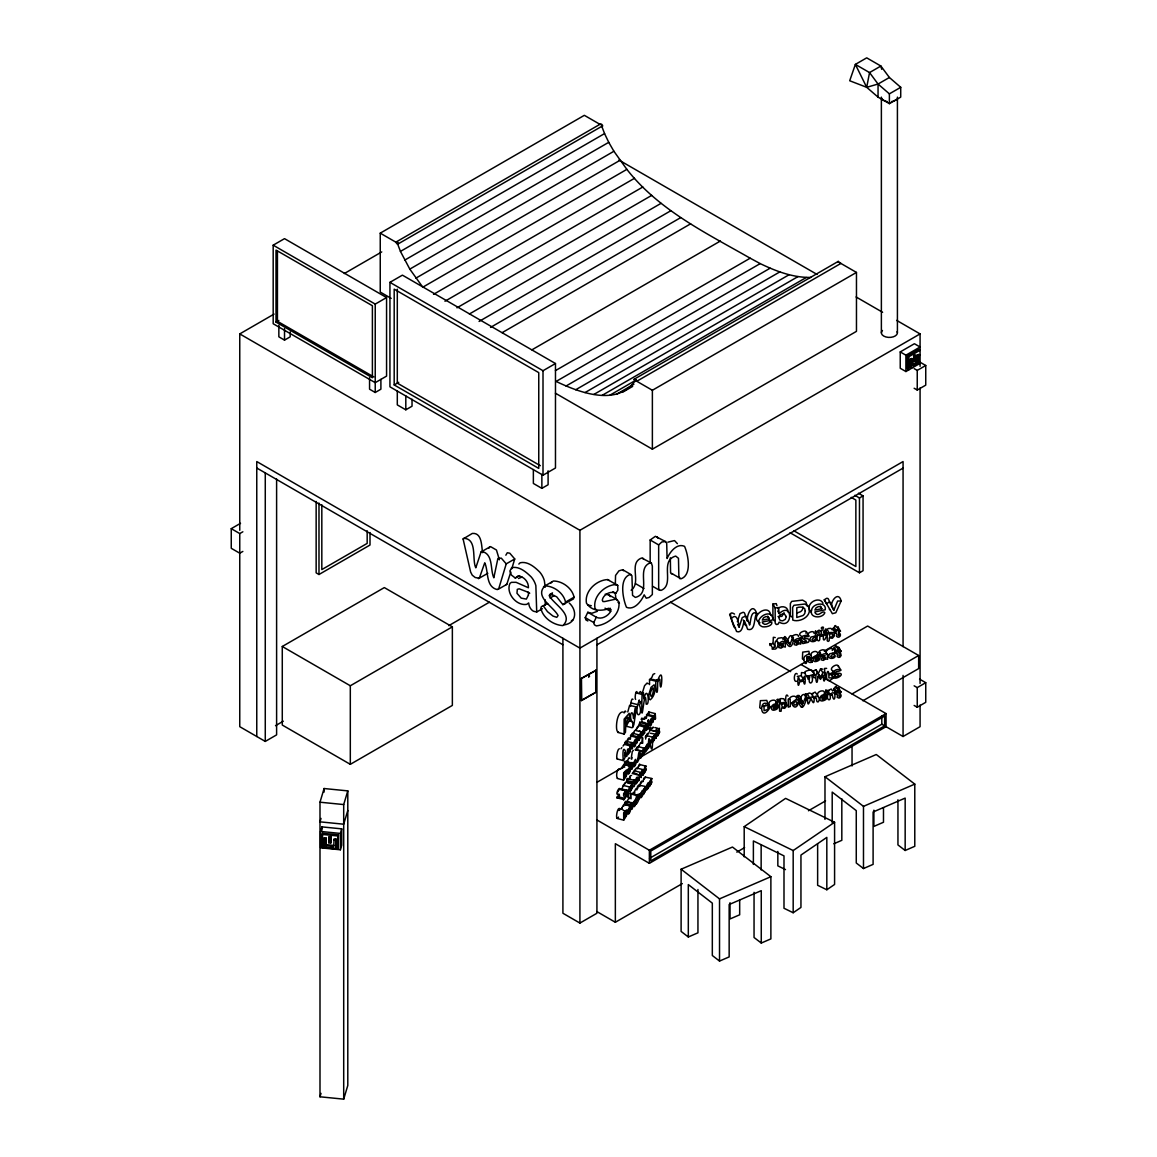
<?xml version="1.0" encoding="UTF-8"?>
<svg xmlns="http://www.w3.org/2000/svg" width="1157" height="1157" viewBox="0 0 1157 1157"><rect width="100%" height="100%" fill="white"/><g stroke="black" fill="none" stroke-linecap="round" stroke-linejoin="round"><path stroke-width="1.5" d="M646.416 736.619L647.139 733.9L648.831 732.829M639.734 786.558C639.459 785.126 641.195 779.109 642.67 781.742M620.991 748.724L621.83 747.624M623.016 746.077L623.854 744.978M641.368 722.17L642.222 721.057M649.41 731.701L650.162 730.081L656.612 731.73L655.961 738.238L656.612 731.73M624.751 744.385L625.59 741.218M624.693 767.178C623.681 767.134 624.823 758.804 625.532 762.044L626.299 761.19L626.356 761.942M626.458 782.146L627.137 778.386L628.425 779.268M624.202 764.415L630.84 766.469L631.881 762.434L631.982 763.707L628.757 762.882M631.144 806.125L631.881 802.452L631.982 803.71L632.836 803.189L631.968 805.055C633.457 807.427 631.418 812.764 631.144 806.125L624.202 804.419L625.532 801.309M639.214 725.555L639.835 721.881L640.052 723.139C641.195 720.811 649.872 723.255 646.488 726.133C648.065 728.635 645.765 733.827 645.519 727.391C644.565 727.608 646.517 721.288 646.503 724.788L647.356 724.268M588.768 676.671L589.39 675.948L588.653 676.758M632.893 743.213L632.026 744.963C633.53 747.928 631.476 751.934 630.912 746.395C630.391 745.687 631.982 740.393 632.04 743.618L632.807 742.765L626.443 741.449M631.982 763.707L632.749 762.853L631.968 765.052C633.457 767.409 631.418 772.746 631.144 766.122M650.277 728.346L650.032 727.478L649.496 729.662L655.947 731.311L656.641 729.112L655.947 731.311M803.001 607.02L802.611 609.16A4.975 3.861 -29.8 0 1 800.586 611.663L797.101 613.036M619.111 794.15C619.255 795.64 615.032 798.475 617.997 797.911M645.505 770.62C641.34 772.457 647.182 762.825 645.62 767.192A2.719 0.897 -75.6 0 0 644.941 767.915L644.724 769.101L646.011 768.291L646.329 769.579L644.044 773.585L644.463 772.109A3.457 1.143 -75.6 0 0 645.244 771.271L642.28 769.781M629.509 779.312L629.987 777.388M767.973 704.237L766.802 700.404L760.366 700.65L759.715 707.679L760.887 708.46M618.257 794.208C614.324 795.799 620.181 784.591 619.66 789.869M626.356 790.376C623.869 793.861 624.809 793.051 626.414 795.119A2.545 0.839 -75.6 0 1 626.024 796.898L623.594 800.008L625.561 795.799L623.623 796.132L623.637 793.63L626.284 790.014L619.906 788.727M809.047 607.96C808.757 601.322 819.966 596.549 823.032 603.26M810.782 655.325C810.348 651.319 818.375 649.511 817.782 654.269M796.537 699.537C797.636 694.793 790.043 695.4 789.32 699.161M632.387 784.316L631.736 785.299A2.719 0.897 -75.6 0 0 631.042 786.022L630.825 787.208L632.112 786.398L632.445 787.686L630.16 791.692L630.565 790.202A3.457 1.143 -75.6 0 0 631.346 789.378L631.563 788.163L630.146 788.857L630.059 787.208L632.315 783.925L627.557 783.072M637.464 768.841L639.604 764.054L639.633 765.442M637.073 789.783C635.858 788.235 639.575 782.551 639.127 786.124M645.765 786.89L645.114 787.874A2.719 0.897 -75.6 0 0 644.42 788.597L644.203 789.783L645.49 788.973L645.823 790.245L643.538 794.252L643.943 792.776A3.457 1.143 -75.6 0 0 644.724 791.938L644.941 790.737L643.523 791.431L643.451 789.768L645.693 786.5L639.315 785.241M655.281 734.493L654.616 735.476A2.719 0.897 -75.6 0 0 653.936 736.199L653.719 737.371L655.007 736.575L655.325 737.848L653.04 741.854L653.459 740.379A3.457 1.143 -75.6 0 0 654.24 739.54L654.457 738.34L653.025 739.034L652.953 737.371L655.209 734.102L650.436 733.249M651.941 778.849L651.29 779.832A2.719 0.897 -75.6 0 0 650.596 780.556L650.379 781.742L651.666 780.932L651.998 782.204L649.713 786.21L650.118 784.735A3.457 1.143 -75.6 0 0 650.899 783.896L651.116 782.696L649.699 783.39L649.612 781.727L651.868 778.459L645.49 777.2M623.551 786.008L624.751 782.942L625.937 782.667M627.788 711.945L629.625 705.293L636.552 707.086L633.877 724.571C630.449 733.321 636.032 719.365 629.408 721.389M621.974 789.754L623.045 785.328L629.726 787.049L627.918 797.245L627.947 794.512L624.549 793.789M818.664 655.195L820.414 653.155M617.433 758.544C615.9 760.163 616.956 749.302 619.284 748.709M623.261 760.511C621.41 735.288 629.582 761.552 625.865 755.593L623.493 760.655L616.811 758.862M631.144 758.804L632.272 751.573L633.356 750.387M631.823 759.021L632.069 757.459M645.635 739.063L646.112 735.476L645.23 737.168M652.62 737.226C652.693 766.99 647.674 729.141 651.116 742.939L652.562 737.125L646.17 735.577M626.805 742.505C626.704 741.174 628.613 735.866 629.827 738.571M642.395 692.812L644.565 685.696L647.067 683.035L648.166 683.801M784.041 612.66L781.901 616.363L777.996 616.58M805.402 673.258C801.382 671.639 813.805 668.008 812.388 671.725M814.89 675.023L811.867 676.382C814.6 683.975 807.065 686.159 809.741 676.787L806.675 676.527L813.906 674.401L814.89 675.023L812.633 671.103M835.73 631.447C831.594 628.801 833.662 624.809 836.482 631.404C833.43 632.517 838.435 633.703 836.612 636.393C839.259 639.17 842.614 634.369 838.579 632.503M837.046 652.982C833.734 650.928 831.724 642.974 837.046 651.622C833.995 652.736 838.999 653.922 837.176 656.612C840.864 659.678 842.889 653.17 838.377 651.405M837.046 693.622C833.734 691.568 831.724 683.628 837.046 692.262C833.995 693.376 838.999 694.562 837.176 697.252C840.864 700.318 842.889 693.824 838.377 692.045M830.104 673.316L831.073 673.895L830.104 674.921M836.482 631.404L836.988 629.755A2.039 1.591 -29.8 0 1 837.943 629.567L838.463 631.028L840.445 630.984L838.435 632.387L838.608 635.583L840.069 635.121M833.329 677.872C821.123 689.398 829.164 658.709 828.889 677.901L833.329 677.872L831.073 673.938M834.79 688.328L835.296 686.694A2.039 1.591 -29.8 0 1 836.251 686.506L836.771 687.952L838.753 687.923L838.333 688.965M836.771 687.952L839.013 691.886L840.994 691.843L838.984 693.245L839.172 696.442L840.633 695.979M832.534 672.203L834.79 676.122A3.153 2.444 -29.8 0 0 836.569 676.787C842.6 674.43 835.933 674.589 834.255 674.155C831.073 666.794 848.934 669.845 836.019 671.653L836.019 673.446C850.916 671.479 829.048 685.884 832.534 672.203A3.153 2.444 -29.8 0 0 834.327 672.853L835.094 672.781M889.386 77.49L878.047 84.042L866.709 87.31L869.543 72.573L880.882 66.036L889.386 77.49L900.724 87.31L900.724 97.13L889.386 103.667L878.047 97.13L866.709 87.31L849.701 80.759L855.37 64.402L866.709 57.85L880.882 66.036L881.692 69.304M610.665 611.446L610.303 608.278C601.915 611.07 592.297 611.937 586.469 603.202C584.271 591.256 596.361 580.076 607.627 579.585L617.737 585.413L617.852 590.2L615.77 593.367C610.737 590.374 603.173 594.553 602.276 600.121L602.971 601.553L604.764 601.553L615.712 599.138L618.749 601.524C621.121 614.193 607.714 624.664 596.318 625.894L594.394 624.794L593.743 622.553L596.318 617.216C601.452 619.863 608.047 616.102 610.665 611.446L604.995 608.177M631.086 796.623L631.013 798.807M395.839 242.16C399.657 240.873 398.254 247.15 395.839 242.16L599.933 124.32C600.772 122.512 604.359 126.677 601.799 126.33L397.704 244.156M639.185 745.932L638.563 746.728L640.703 742.505A2.386 0.781 -75.6 0 1 641.152 742.953L641.209 743.373M642.641 731.817L643.798 729.72L642.251 735.91L644.796 732.8L644.709 728.36A2.386 0.781 -75.6 0 0 644.261 727.912L642.236 732.193L639.416 730.993M627.947 794.512C625.098 793.095 627.962 786.153 628.237 792.776L629.726 787.049M587.814 620.976L585.89 619.892L585.24 617.636L587.814 612.299L591.863 613.268L597.417 611.301M633.139 734.16L633.385 733.307M547.651 603.535L541.375 606.644L540.84 608.365C542.951 617.925 553.436 625.113 562.88 625.604C574.234 614.902 553.697 604.316 549.373 595.797L549.691 594.51L552.525 592.876M630.363 739.236L630.869 735.085L637.464 736.734L636.914 743.054L638.462 736.633L638.838 740.538L639.387 739.974L640.385 734.102L640.703 737.862L641.325 737.443L641.267 732.092L639.488 734.999L633.038 733.35L634.817 730.443M628.945 778.994L630.276 775.74L631.548 775.494M641.34 772.601C642.453 766.585 644.854 772.37 642.916 775.421C642.685 769.289 641.065 772.992 641.238 777.562C639.286 765.558 638.245 792.212 639.676 774.134A2.488 0.824 -75.6 0 1 640.399 772.616L641.34 772.601L636.495 771.357M621.164 768.653L623.29 765.182A2.386 0.781 -75.6 0 1 623.753 765.63L623.84 766.57M631.187 735.592L631.375 734.883A2.488 0.824 -75.6 0 1 632.098 733.364L633.038 733.35M651.174 679.029L653.112 674.372L654.746 673.605M637.637 737.24L637.825 736.532A2.488 0.824 -75.6 0 1 638.548 735.013L639.488 734.999M642.352 751.11C642.063 756.273 640.732 760.858 643.422 750.43C643.682 762.376 646.127 741.218 642.352 751.11L635.902 749.461L637.348 746.684L637.97 748.16M647.168 714.795L648.802 711.974L655.252 713.623L655.571 718.714L654.848 719.437L654.515 715.72L652.895 722.243L653.445 715.908L646.994 714.259L646.344 718.41M657.624 680.678C665.13 660.343 660.257 703.268 659.967 679.839A2.444 0.81 -75.6 0 0 659.418 679.246A3.5 1.157 -75.6 0 0 657.668 682.905C657.653 707.65 653.358 675.138 657.624 680.678L652.779 679.448M637.869 774.423L633.226 772.486A2.488 0.824 -75.6 0 1 633.949 770.967L636.524 767.959L642.974 769.607M653.618 716.443L655.252 713.623M631.144 795.177L630.637 792.964L630.117 798.243M617.896 791.865L618.518 790.506M737.327 621.685L740.003 613.615L743.054 612.328A2.271 1.764 -29.8 0 1 744.631 613.355L747.379 621.135C746.41 615.249 752.426 601.466 756.721 613.34C753.655 617.202 755.94 631.823 747.653 629.336L744.356 620.702C742.837 624.115 742.649 633.834 736.517 631.491C735.765 628.352 724.745 608.004 734.536 614.078M319.997 802.206L324.09 788.524L347.794 790.882L347.794 1085.468L343.701 1099.15L319.997 1096.793L319.997 802.206L343.701 804.563L347.794 790.882M321.024 818.418L319.997 821.846L343.701 824.203L347.794 810.522M320.605 831.449L321.979 826.893L341.72 828.86L341.72 845.232L340.36 849.788L320.605 847.821L320.605 831.449L340.36 833.43L341.72 828.86M322.239 834.428L322.586 833.286L338.379 834.862L338.046 849.093L322.239 847.517L322.239 834.428L338.046 836.005L338.379 834.862M323.873 839.042L324.22 837.899L326.187 838.102L325.855 845.781L333.751 846.577L334.098 838.883L336.065 839.085L335.732 848.399L323.873 847.228L323.873 839.042L325.855 839.23L326.187 838.102M322.239 847.517L322.586 833.286M323.873 847.228L324.22 837.899M328.819 837.899L329.152 836.757L331.133 836.959L330.786 843.005L328.819 842.802L328.819 837.899L330.786 838.087L331.133 836.959M328.819 842.802L329.152 836.757M335.732 848.399L336.065 839.085M319.997 1096.793L321.024 1093.365M647.327 734.869L647.269 735.722M653.155 727.565L652.562 728.115A2.719 0.897 -75.6 0 0 652.331 728.245M505.855 555.201L507.287 552.757L509.789 553.205L514.735 558.961L506.231 563.864L498.841 588.32L497.38 589.607C485.434 586.932 488.688 571.283 484.754 562.765L479.316 578.211L475.209 577.517L472.258 575.188L470.624 572.035L463.104 538.96L463.812 538.338C477.595 538.67 471.781 559.858 475.802 567.798L481.066 551.947L490.496 546.581L496.454 550.023L499.39 559.786M510.801 572.006L506.809 584.343L498.305 589.26M511.784 568.738L514.735 558.961M772.919 619.067L771.936 620.152L762.261 622.003L762.853 623.348C766.05 626.559 769.043 621.497 771.806 621.931C772.919 626.038 765.428 627.427 762.275 626.732C750.401 621.222 770.967 606.268 772.919 618.836M775.667 703.066C777.692 698.134 767.207 699.913 769.159 704.801M824.247 693.781C826.257 688.357 814.716 691.279 818.1 696.225M737.616 624.476L739.106 627.094L742.259 617.549L745.296 616.247A2.271 1.764 -29.8 0 1 746.872 617.288L749.62 625.055C750.965 622.018 750.372 609.941 756.721 613.34M636.292 729.691L636.914 728.375M627.615 760.742L627.268 761.812M621.931 808.136L621.598 809.206M634.513 791.75C633.067 799.921 646.474 788.524 640.515 795.481C638.91 801.758 645.129 793.847 642.771 790.911A2.386 0.781 -75.6 0 0 642.323 790.448L640.197 794.671M635.092 771.314L635.786 770.056M543.4 605.993L547.463 611.648L553.003 616.088L556.763 617.332L558.079 615.567C553.914 606.977 533.84 596.795 544.918 585.934C553.899 585.919 563.69 593.064 565.542 602.103L564.934 603.853L562.852 604.619L556.719 596.838L550.645 593.96M543.501 586.715L553.422 581.016C562.403 581.002 572.194 588.161 574.046 597.186L573.438 598.95L562.852 604.619M801.237 636.061C795.278 633.096 808.569 628.28 805.865 633.183M799.545 638.664L800.34 637.623L802.596 641.542C815.468 642.902 791.547 636.683 807.803 635.092C811.014 637.854 805.301 635.772 804.144 637.435C804.057 639.821 810.074 637.276 809.09 640.877A2.589 2.01 -29.8 0 1 808.164 642.337L802.886 643.581L800.297 639.98M801.787 642.598L802.596 641.542M808.193 657.075C812.966 664.205 813.169 650.017 805.764 655.629C801.136 657.653 806.646 668.775 806.762 660.546L807.485 660.401C808.671 664.002 814.89 662.73 810.638 659.157M801.454 707.115C805.258 704.888 796.363 700.101 800.875 699.146C800.557 693.867 806.039 692.219 806.718 698.466C805.127 702.588 802.524 713.117 799.068 703.051L800.21 700.563L797.159 695.964L797.723 695.444L799.198 695.516L803.146 702.979L804.939 698.539L806.718 698.466M633.862 794.367L634.658 792.704M783.94 637.521C787.686 650.017 789.291 626.371 793.485 640.052C789.19 661.587 777.923 620.036 789.841 644.666L791.735 640.096L793.485 640.052M841.139 600.96C838.738 590.909 830.784 600.497 831.579 606.268L833.835 610.187L837.639 601.047L841.139 600.96L835.817 612.747L832.375 613.687L824.276 599.818L826.488 598.371A2.155 1.663 -29.8 0 1 828.354 598.964L830.885 604.634M624.071 712.987L625.199 710.962L625.85 711.729M640.747 783.679L641.528 782.363M833.922 677.149L834.79 676.122M619.573 795.249L619.082 796.392M635.627 699.435C634.354 698.466 636.148 687.663 637.319 692.927M642.077 694.446L643.466 692.869L643.769 698.727C647.833 683.223 650.162 706.45 646.141 704.078C644.97 677.105 640.703 743.358 642.077 694.446L635.627 692.797M649.525 684.597L649.525 679.578L651.044 678.277M636.567 795.423L637.261 794.628L637.406 797.477C644.709 786.586 632.387 818.563 636.567 795.423L630.117 793.774M807.817 634.672C808.034 631.953 814.427 630.044 814.08 633.327M651.362 563.011L650.162 562.895C635.352 568.579 652.403 592.905 635.381 597.417L632.546 595.363L631.924 575.665L630.001 574.537C618.691 578.486 623.059 599.427 626.487 607.309C634.311 610.621 641.383 601.177 644.174 594.814L646.242 598.227L649.178 597.431L652.346 594.51L652.346 566.062L651.362 563.011L641.658 557.992C627.947 563.054 641.947 582.347 631.144 590.229M820.53 677.496C828.383 659.244 824.088 694.272 823.133 675.081L820.515 679.376L817.927 676.136C816.726 695.473 812.793 662.122 820.53 677.496L815.714 669.686L813.675 670.944L813.733 677.626L815.222 677.756M638.331 766.599L638.49 766.267A2.719 0.897 -75.6 0 1 639.17 765.544M643.986 779.225L644.145 778.907A2.719 0.897 -75.6 0 1 644.839 778.184L645.042 778.169M769.94 645.519L769.767 643.682L771.69 644.044L773.035 642.959L773.339 637.305L775.233 637.565M775.031 647.414C774.047 634.152 781.553 644.391 775.638 649.019C766.223 649.713 778.921 647.631 772.789 643.48M643.48 718.916L645.114 716.79L645.808 717.745M817.392 631.708L815.425 631.201L817.681 635.135C815.063 640.935 820.631 643.451 819.778 637.203C820.212 635.931 824.71 635.092 821.369 634.152A1.75 1.359 -29.8 0 0 819.908 635.092L817.652 631.172A1.75 1.359 -29.8 0 1 819.127 630.232L820.327 630.594L819.763 632.026M489.021 548.114L489.57 547.044M809.365 654.515L808.945 651.304L802.698 652.129L802.408 658.94L803.58 659.707M815.454 639.199L813.689 640.53L811.939 639.807C813.414 636.755 821.528 634.803 810.985 637.03C805.894 644.753 822.468 641.513 813.949 636.581M834.197 655.947L832.433 657.277L830.683 656.54C832.158 653.503 840.271 651.536 829.743 653.763C824.652 661.5 841.226 658.261 832.707 653.329M627.991 740.162L628.902 739.352M643.972 719.35L645.042 718.887M633.544 732.945L634.224 733.191M731.86 618.084C737.269 612.328 738.716 623.666 739.106 627.094M651.521 728.187L653.213 727.117M822.468 656.453C829.222 654.139 820.92 656.742 821.065 659.794L823.263 660.401L825.679 658.897L827.617 659.316L827.414 654.732A2.415 1.88 -29.8 0 0 826.329 653.893C819.315 652.75 822.873 661.182 820.226 652.519M622.133 767.684L622.828 766.99L623.001 767.742M631.621 794.064L632.604 793.08L633.212 794.136M634.918 381.116C616.551 406.787 579.136 392.397 556.112 381.434L760.207 263.608C776 271.215 793.095 277.781 810.883 277.42M822.873 669.194L820.573 668.847L818.274 673.562L815.989 669.729M823.234 628.396C824.767 625.792 819.431 627.557 821.933 628.815M838.261 666.692C838.406 661.963 827.038 668.891 833.257 671.046M811.939 694.75L812.908 693.882M813.935 697.772L811.693 696.962A2.516 1.952 -29.8 0 0 809.972 697.888L809.538 698.438C808.989 693.708 802.249 690.917 807.572 698.018C807.485 709.039 809.322 702.024 810.97 698.553C812.171 700.911 814.195 706.508 814.181 698.683C817.956 694.692 815.193 703.152 818.303 701.851C821.311 698.409 816.567 693.274 813.935 697.772L811.679 693.838L815.15 692.103L816.553 694.07M632.995 699.334C631.592 697.02 630.478 704.599 630.507 706.45M637.782 704.656C634.181 720.131 643.581 715.735 639.431 705.192L641.152 701.46L639.445 702.487L639.257 699.971L637.782 704.656L631.332 703.008M618.445 731.73C614.931 733.524 616.001 711.179 623.131 711.96M633.212 782.103C631.274 788.929 636.234 787.671 634.036 782.363L634.904 780.498L634.036 781.018L633.949 779.76L633.212 782.103L626.761 780.454M624.693 804.477L630.652 806.169M618.518 817.117C614.743 823.35 617.1 804.072 620.571 809.365M650.162 562.982L650.162 539.986L655.368 536.327L665.564 541.577L666.707 543.298L667.083 558.513C669.729 552.178 676.845 542.864 684.539 546.335C688.039 554.189 692.334 574.87 681.01 578.804L670.583 572.816L670.337 557.862M679.824 578.717L678.841 575.694L678.479 558.296L675.702 556.083C658.825 560.783 675.587 584.849 660.849 590.446L658.926 589.376L658.666 587.337L658.666 544.904L661.833 541.968L665.564 541.577M536.718 611.995L535.865 585.644A13.522 7.81 60 0 0 531.367 577.126C526.348 572.122 519.218 565.918 511.669 567.697L509.875 571.066L511.365 575L515.299 578.066L517.902 576.041C523.832 576.157 528.72 581.928 528.431 587.77L516.08 582.304L511.408 582.347L509.962 583.403C505.595 593.136 516.543 606.254 526.84 604.33L528.662 602.927L529.139 605.473A6.103 3.529 60 0 0 533.565 611.258L536.718 611.995L542.387 608.712M550.992 583.07L552.005 581.797M807.282 694.504L807.731 693.954A2.516 1.952 -29.8 0 1 809.452 693.043L811.679 693.838M827.833 690.613L825.867 690.179L828.123 694.099C825.36 700.361 831.565 702.27 830.133 695.69A1.779 1.374 -29.8 0 1 832.216 694.59C834.53 707.925 837.856 686.752 830.075 694.533L827.833 690.613L831.276 689.037L832.722 691.062M564.356 624.896C576.981 622.813 577.112 610.173 569.302 603.072M792.068 639.083L793.528 637.97M777.706 610.983L779.211 613.6C793.008 600.859 793.268 630.117 779.182 622.133L778.082 624.158A4.397 3.399 -29.8 0 1 776.246 624.491L775.176 623.117L775.176 607.96L772.919 604.041L776.246 603.636L776.954 605.661M639.199 692.508L640.53 691.553L641.253 692.812M588.783 676.05L589.535 676.426L588.609 676.671M634.137 379.25C634.542 383.748 639.185 380.002 634.137 379.25L838.232 261.41L840.879 263.434L636.784 381.26L652.374 390.271L856.469 272.43L856.469 331.35L652.374 449.176L555.418 393.206M838.232 261.41L838.232 262.393M840.633 655.325L839.172 655.802L838.984 652.606L840.994 651.203L839.013 651.246L836.251 645.852A2.039 1.591 -29.8 0 0 835.296 646.04L834.79 647.689M779.587 700.694L780.469 700.028M518.828 564.066L520.158 562.779C527.722 561 534.852 567.205 539.871 572.223A13.522 7.81 60 0 1 544.368 580.742L545.222 587.235M617.592 778.314C615.741 777.605 616.58 767.568 620.383 768.638M626.472 725.844L625.561 726.075L632.011 727.724M618.793 810.478L619.241 810.204A2.43 0.81 -75.6 0 1 619.559 810.406M777.822 608.669C780.975 605.241 788.336 606.398 787.903 611.894M807.123 699.464L805.373 699.566M518.466 578.5L521.952 577.083M817.681 635.135L819.633 635.627M775.176 607.96L778.502 607.57L779.211 613.6M827.212 633.313L829.193 633.848A2.516 1.952 -29.8 0 1 830.74 632.445L833.807 632.633L834.602 635.641L832.36 638.274L829.236 637.883L829.179 640.747L828.137 641.412L827.212 640.747L827.212 633.313C821.875 625.908 828.817 629.336 829.193 633.848M777.273 699.45L779.051 699.378L781.51 703.919A2.516 1.952 -29.8 0 1 783.058 702.516L786.124 702.704L786.919 705.712L784.677 708.344L781.553 707.939L781.047 711.309L779.587 711.193L779.529 703.384L777.273 699.45L777.273 705.394M779.529 703.384L781.51 703.919M807.572 698.018L809.538 698.438M828.123 694.099L830.075 694.533M744.197 856.86L744.197 826.648L785.603 798.373L834.587 822.265L834.587 884.454L826.821 889.762L817.637 885.279L817.637 843.742M753.381 864.424L753.381 840.951L783.998 855.891L783.998 908.259L793.181 912.743L793.181 850.554L834.587 822.265M793.181 912.743L800.948 907.435L800.948 855.066L826.821 837.393L826.821 889.762M838.333 648.325L838.594 647.11L836.771 647.313M832.273 650.422C834.674 646.098 823.307 649.569 826.922 653.85M273.182 245.183L284.521 238.646L386.568 297.551L386.568 376.112L375.23 382.663L273.182 323.743L273.182 245.183L375.23 304.103L386.568 297.551M391.196 298.39L380.248 292.07L380.248 233.15L584.343 115.324L599.933 124.32M239.759 530.296L239.759 333.91L274.093 314.082M344.309 273.544L381.752 251.922M276.017 322.109L372.395 377.746L372.395 305.737L276.017 250.1L276.017 322.109L278.851 320.475M760.207 263.608L750.17 258.199C706.363 233.164 658.68 210.126 626.863 169.37L422.782 287.196L409.809 269.118L400.452 251.416L604.547 133.59L601.351 125.144M404.646 260.166L608.741 142.325L604.547 133.59M278.851 325.377L278.851 336.832L284.521 340.115L290.19 336.832L290.19 331.929M409.809 269.118L613.904 151.278L626.863 169.37M389.938 282.351L402.405 275.149L555.476 363.529L555.476 468.007L543.009 475.209L389.938 386.828L389.938 282.351L543.009 370.717L555.476 363.529M415.884 278.157L619.978 160.331M433.542 294.326L634.513 178.294M444.968 301.239L642.829 187M456.957 307.82L651.695 195.388M469.395 313.995L661.023 203.357M479.07 321.444L670.698 210.805M889.386 103.667L889.386 93.847L900.724 87.31M369.56 377.746L369.56 389.2L375.23 392.483L380.899 389.2L380.899 379.38M490.539 327.402L680.62 217.661M394.19 384.934L538.757 468.397L538.757 372.626L394.19 289.163L394.19 384.934L398.717 382.316M502.138 332.666L690.642 223.822M397.299 390.965L397.299 404.892L405.803 409.809L412.037 406.208L412.037 399.237M531.902 349.848L720.406 241.018M242.854 551.426L239.759 553.205L231.255 548.302L231.255 528.662L240.54 523.297M231.255 528.662L239.759 533.565L242.854 531.786M555.432 370.63L750.17 258.199M566.019 386.033L770.114 268.207M575.694 389.764L779.789 271.924M585.023 392.57L789.117 274.73M593.903 394.421L797.997 276.595M602.204 395.304L806.299 277.478M609.855 395.217L636.336 379.915M616.753 394.132L633.891 384.24M622.813 392.093L632.662 386.409M316.15 501.444L316.15 572.86L318.985 574.494L370.009 545.034L370.009 532.538M533.363 469.525L533.363 483.452L541.866 488.355L548.1 484.754L548.1 470.827M463.104 538.96L472.316 533.435C482.339 532.524 481.312 546.466 482.657 552.656M282.279 646.488L384.326 587.582L452.358 626.848L452.358 705.408L350.311 764.329L282.279 725.049L282.279 646.488L350.311 685.768L452.358 626.848M478.405 578.659L487.82 573.308M239.759 333.91L579.917 530.296L920.075 333.91L920.075 366.335M900.233 351.916L914.406 343.73L920.075 346.999L905.902 355.185L900.233 351.916L900.233 368.273L905.902 371.542L920.075 363.37L917.241 361.722L917.241 355.185L918.658 354.36L920.075 355.185L918.658 355.994L917.241 355.185M515.299 578.066L519.551 575.607M907.319 355.994L918.658 349.457L920.075 350.267L908.737 356.819L907.319 355.994L907.319 369.097L908.737 369.907L908.737 356.819M913.697 355.589L915.115 354.78L916.532 355.589L916.532 360.507L915.115 361.317L913.697 360.507L913.697 355.589L915.115 356.414L916.532 355.589M275.511 725.685L283.306 721.187M448.786 625.648L489.368 602.218M912.989 359.277L911.571 360.087L911.571 368.273L910.154 367.463L910.154 359.277L911.571 358.453L912.989 359.277L912.989 365.814L918.658 362.546L918.658 355.994M913.697 360.507L915.115 359.682L916.532 360.507M912.989 364.18L917.241 361.722M239.759 533.565L239.759 726.683L265.271 741.42L276.61 734.869L276.61 478.984M914.146 368.62L917.241 370.399L925.745 365.496L925.745 385.136L917.241 390.039L914.146 388.26M549.373 595.797L552.207 594.163M550.052 598.024L554.304 595.566M565.542 602.103L574.046 597.186M596.925 644.854L903.067 468.108M854.835 495.297L859.463 497.973L863.064 495.89L863.064 570.719L859.463 572.787L790.043 532.712M581.204 678.537L596.014 670.308L596.014 692.204L581.494 700.592L581.204 678.537L596.014 670.308M581.204 700.433L596.014 692.204M597.026 782.262L623.493 766.99M637.507 758.891L813.414 657.335M824.261 651.073L867.634 626.038L918.658 655.498L918.658 668.587L862.891 700.78M852.044 693.954L918.658 655.498M914.146 685.812L917.241 687.605L925.745 682.688L925.745 702.328L917.241 707.245L914.146 705.452M596.795 819.894L649.366 850.25L886.06 713.594L886.06 726.683L649.366 863.339L615.35 843.699L615.35 922.259L596.795 911.542M649.511 858.349L881.808 724.224L881.808 716.053M562.909 638.302L562.909 913.249L579.917 923.069L596.925 913.249L596.925 638.302M881.808 724.224L903.067 736.503L920.075 726.683L920.075 705.061M615.35 922.259L682.312 883.601M736.807 852.131L744.602 847.633M808.439 810.768L825.563 800.89M481.066 551.947L481.992 551.499C493.591 554.073 489.99 569.62 493.822 577.791L497.886 558.469L501.285 558.122L506.231 563.864M571.384 620.702L572.86 619.978M667.893 542.17L674.502 540.565L677.395 543.66M824.984 819.387L824.984 776.737L876.268 754.509L914.782 784.113L914.782 846.302L905.164 850.482L897.948 844.928L897.948 799.776M824.984 776.737L863.484 806.357L914.782 784.113M833.807 843.786L841.819 840.315L841.819 798.778M832.201 822.815L832.201 792.111L856.267 810.623L856.267 862.992L863.484 868.545L873.101 864.366L873.101 811.997L905.164 798.099L905.164 850.482M697.946 889.473L697.946 932.817L688.314 936.982L681.111 931.414L681.111 869.225L732.468 847.04L770.88 876.702L770.88 938.891L761.263 943.042L754.046 937.488L754.046 892.336M681.111 869.225L719.524 898.873L770.88 876.702M688.314 936.982L688.314 884.599L712.322 903.14L712.322 955.508L719.524 961.062L729.156 956.911L729.156 904.543L761.263 890.673L761.263 943.042M505.884 584.69L506.809 584.343M832.216 694.836L830.712 694.345M796.754 681.285C792.82 682.89 794.179 670.756 797.289 673.996M837.408 628.222L838.189 627.065L836.207 627.094L835.701 625.648A2.039 1.591 -29.8 0 0 834.732 625.836L834.226 627.484M637.941 788.076L637.97 786.948A2.719 0.897 -75.6 0 1 638.187 786.63M763.07 706.479L764.82 705.799A2.488 1.924 -29.8 0 0 765.587 705.018M769.188 618.793L762.318 620.094L763.504 617.809L765.934 616.551L768.234 616.883L769.188 618.793L767.698 616.175M821.774 608.741L814.904 610.057L816.09 607.772L818.52 606.514L820.819 606.846L821.774 608.741L820.284 606.123M816.553 636.914L815.483 636.683L815.425 631.201M822.497 635.772L821.615 635.757M818.274 657.697L814.846 658.347C815.757 654.312 820.935 659.75 816.784 655.064M797.289 676.411L801.28 675.659L803.522 679.578L799.53 680.345C797.231 669.194 797.332 693.983 799.53 681.892L803.522 681.126C805.764 692.334 805.72 667.56 803.522 679.578M778.415 707.505L777.273 706.884M787.599 642.468L786.471 642.236M800.138 703.326L799.068 703.051M605.198 594.206L608.987 594.944L617.491 599.847M793.152 637.377C790 636.596 795.611 633.776 797.202 634.774A2.415 1.88 -29.8 0 1 798.272 635.627L798.489 636.654M820.038 652.562C816.885 651.781 822.497 648.961 824.073 649.959A2.415 1.88 -29.8 0 1 825.158 650.812L825.36 651.839M624.086 734.03L625.474 732.207L625.677 727.175L629.582 720.001L629.22 713.319L624.144 719.104L624.086 734.03L617.636 732.381M591.299 605.733L587.655 604.909M623.695 780.122L626.515 775.682L626.53 769.911L623.681 772.862L623.695 780.122L617.245 778.473M623.695 820.139L626.515 815.685L626.53 809.929L623.681 812.879L623.695 820.139L617.245 818.491M671.32 573.8L672.506 573.886M631.187 574.653L622.683 569.736L618.966 570.82L615.553 575.434L615.322 584.835M333.751 840.025L335.732 840.228M326.187 844.639L334.098 845.434M802.307 638.245L800.34 637.623M735.534 627.976L733.943 626.978L729.619 614.15M746.655 625.85L745.05 624.823L743.286 619.993M833.72 674.271L831.666 673.215M835.484 633.298L834.371 632.474L834.226 628.83M836.034 653.503L834.79 651.81M836.034 694.142L834.79 692.45M649.525 679.578L655.976 681.227M646.344 715.069L652.794 716.718M640.906 722.72L647.356 724.369M654.833 727.536L658.058 728.36M639.214 724.21L645.664 725.858M638.722 725.497L645.172 727.247M638.331 727.117L638.259 726.712A2.386 0.781 -75.6 0 0 637.811 726.263L635.685 730.486L642.135 732.135M630.363 735.881L636.813 737.53M624.751 743.054L631.216 744.703M638.563 746.728L645.129 748.434L646.691 745.961L644.984 750.242L645.447 752.093L647.689 749.042L647.602 744.602A2.386 0.781 -75.6 0 0 647.153 744.153L645.013 748.377M624.259 744.327L630.71 746.077M641.528 751.385L635.077 749.736L635.902 749.461M639.835 764.56L646.286 766.209M626.385 761.537L632.836 763.287M628.453 762.42C633.732 767.077 636.856 757.068 633.255 765.529C633.4 769.839 637.695 762.261 635.873 759.889A2.386 0.781 -75.6 0 0 635.41 759.44L633.284 763.663M624.693 763.128L631.144 764.777M624.202 764.517L630.652 766.165M638.664 775.132L632.214 773.483L633.038 773.18M628.453 778.849L634.904 780.498M626.27 781.727L632.72 783.477M626.66 791.07L620.21 789.421L621.15 788.539M617.245 796.464L623.695 798.128M616.898 797.795L623.348 799.444M632.836 803.189L626.385 801.541L632.836 803.305M624.693 803.146L631.144 804.795M622.77 809.828C628.063 814.47 631.172 804.477 627.586 812.937C627.716 817.247 632.011 809.654 630.203 807.297A2.386 0.781 -75.6 0 0 629.741 806.848L627.615 811.057M800.875 699.146L803.146 702.979M787.657 640.703L789.841 644.666M807.991 679.145L807.499 675.659M830.133 609.768L829.352 609.247M791.807 617.014L790.361 615.437L790.361 603.52L791.692 601.38L802.582 600.107L806.024 602.19L807.21 606.181M760.019 622.813C748.145 617.288 768.711 602.334 770.663 614.917M827.472 654.385L828.21 654.717M744.197 826.648L793.181 850.554M785.487 869.601L777.837 865.855L777.837 851.407M617.983 602.392L619.472 603.216M648.556 733.9L648.166 733.827A2.719 0.897 -75.6 0 0 647.703 734.218M839.461 262.61L856.469 272.43M618.923 160.042L817.088 274.455M856.093 296.973L882.617 312.289M896.661 320.388L920.075 333.91M919.555 361.924L925.745 365.496M910.154 359.277L911.571 360.087M858.436 493.215L863.064 495.89M851.205 497.365L855.862 500.055L855.862 566.554L793.745 530.701M380.248 233.15L397.256 242.97L400.452 251.416M919.555 679.116L925.745 682.688M540.319 465.692L397.299 383.126L397.299 289.163M373.812 376.936L277.434 321.284L277.434 251.083M650.162 539.986L658.666 544.904M801.02 664.494L813.385 671.639M824.203 677.886L886.06 713.594M652.577 586.266L659.664 590.359M670.467 602.218L790.665 671.61M635.482 583.605L643.986 588.508M612.935 591.733L615.77 593.367M608.163 608.206L610.997 609.84M587.814 612.299L596.318 617.216M585.24 617.636L593.743 622.553M256.767 468.007L562.909 644.753M607.627 579.585L609.233 580.51M617.737 585.413L616.131 584.487C604.865 584.994 592.774 596.173 594.973 608.105L596.159 609.826M794.382 641.137C805.547 639.3 793.427 640.689 794.194 644.608L796.378 645.216L798.807 643.711L800.731 644.131L800.528 639.546A2.415 1.88 -29.8 0 0 799.444 638.693C795.177 637.333 793.34 644.695 792.126 637.203M779.008 644.073C790.173 642.236 778.054 643.625 778.806 647.544L781.004 648.151L783.419 646.647L785.357 647.067L785.155 642.482A2.415 1.88 -29.8 0 0 784.07 641.629C780.541 639.893 778.285 646.85 777.504 641.455M648.802 711.974L649.222 713.479M645.418 776.81L643.798 778.256L643.118 781.481M527.838 591.878L529.718 593.237M809.698 659.692L812.127 661.775M866.709 87.31L855.37 64.402L869.543 72.573L878.047 84.042L889.386 93.847M811.1 612.125L809.278 609.681M824.825 675.674L824.594 668.413L826.633 668.384M826.098 695.863L825.867 690.179M823.35 629.943L821.441 630.334L821.383 635.164M608.987 594.944L610.245 596.622M642.858 558.093L643.596 559.106M622.683 569.736L623.421 570.748M632.633 722.214C628.005 717.788 632.358 705.64 633.559 718.54L635.048 708.503L636.552 707.086M657.06 536.674L658.203 538.395M608.741 142.325L613.904 151.278M824.276 599.818L826.532 603.752L828.73 602.291A2.155 1.663 -29.8 0 1 830.61 602.898L833.835 610.187M838.247 627.311L840.488 631.36M833.04 628.352L835.296 632.373M833.604 648.556L835.846 652.591M838.492 666.056L840.749 670.048M834.009 672.362L835.513 674.979M819.011 652.389L821.253 656.323M806.689 632.069L808.945 636.003M838.796 688.285L841.052 692.204M833.604 689.196L835.846 693.231M820.573 668.847L822.829 672.781M810.551 659.389L812.04 662.006M824.623 693.593L826.127 696.225M804.433 672.607L806.675 676.599M768.783 619.096L770.287 621.714M770.012 643.552L772.269 647.486M800.21 700.563L802.466 704.497M797.159 695.964L799.415 699.884M799.805 700.52L802.047 704.454M776.043 702.878L777.533 705.495M832.346 629.958L830.914 628.367L828.499 628.511A2.516 1.952 -29.8 0 0 826.937 629.914M776.752 640.139L778.155 638.23L781.814 637.709A2.415 1.88 -29.8 0 1 782.899 638.563L783.101 639.59M803.377 672.824L801.497 672.564L801.28 675.659M636.393 789.667L636.321 789.248A2.386 0.781 -75.6 0 0 635.873 788.799L633.747 793.022M629.48 798.663L629.422 798.258A2.386 0.781 -75.6 0 0 628.96 797.809L626.834 802.018M623.811 806.053L623.753 805.648A2.386 0.781 -75.6 0 0 623.29 805.2L621.164 809.408M787.989 696.109C785.357 691.712 785.458 701.475 785.979 702.892M626.834 762.015L628.96 757.792A2.386 0.781 -75.6 0 1 629.422 758.24M615.322 593.874L615.987 599.109M784.764 700.882L783.868 698.77L780.801 698.582A2.516 1.952 -29.8 0 0 779.254 699.985M920.075 387.957L920.075 683.44M917.241 370.399L917.241 390.039M917.241 687.605L917.241 707.245M915.115 356.414L915.115 361.317M905.902 355.185L905.902 371.542M903.067 646.647L903.067 461.556L579.917 648.122L256.767 461.556L256.767 736.503M903.067 675.399L903.067 736.503M897.413 97.13L897.413 332.797M883.485 807.803L883.485 822.251L873.882 826.416L873.882 810.16M881.374 97.13L881.374 332.797M878.047 84.042L878.047 97.13M863.484 806.357L863.484 868.545M859.463 497.973L859.463 572.787M852.044 746.323L852.044 765.963M839.013 651.246L838.507 649.786A2.039 1.591 -29.8 0 0 837.552 649.974L837.046 651.622M839.013 691.886L838.507 690.425A2.039 1.591 -29.8 0 0 837.552 690.613L837.046 692.262M824.97 630.869L824.97 635.338M805.315 694.099L805.315 697.497M772.919 604.041L772.919 619.183L773.99 620.557A4.397 3.399 -29.8 0 0 774.756 620.514M761.147 844.682L761.147 869.963M739.67 900.348L739.67 914.797L730.038 918.947L730.038 902.706M719.524 898.873L719.524 961.062M652.374 390.271L652.374 449.176M649.366 850.25L649.366 863.339M642.713 743.242L642.554 737.66L641.86 742.939M595.739 670.149L595.739 692.045M581.494 678.696L581.494 700.592M579.917 530.296L579.917 923.069M545.222 599.861L545.222 605.27M543.009 370.717L543.009 475.209M541.866 474.428L541.866 488.355M405.803 395.882L405.803 409.809M375.23 304.103L375.23 392.483M367.174 530.788L367.174 543.4L321.82 569.577L321.82 504.77M350.311 685.768L350.311 764.329M343.701 804.563L343.701 1099.15M340.36 833.43L340.36 849.788M338.046 836.005L338.046 849.093M330.786 838.087L330.786 843.005M325.855 839.23L325.855 845.781M324.09 788.524L324.09 792.097M321.979 826.893L321.979 830.162M318.985 503.078L318.985 574.494M284.521 328.646L284.521 340.115M265.271 472.909L265.271 741.42M828.152 691.38A1.779 1.374 -29.8 0 1 828.933 690.83M625.055 783.795A2.719 0.897 -75.6 0 1 625.286 783.651M897.138 331.596A8.012 4.628 0 0 1 888.345 337.381A8.012 4.628 0 0 1 882.444 330.483M896.328 99.444A8.012 4.628 0 0 1 891.468 101.599M887.318 101.599A8.012 4.628 0 0 1 881.648 98.331M626.197 773.209L626.111 774.337A2.444 0.81 -75.6 0 1 625.691 775.928L624.418 777.938L624.418 773.151L625.691 771.835A2.43 0.81 -75.6 0 1 626.111 772.312L626.197 773.209M626.197 813.226L626.111 814.354A2.444 0.81 -75.6 0 1 625.691 815.945L624.418 817.941L624.418 813.154L625.691 811.852A2.43 0.81 -75.6 0 1 626.111 812.33L626.197 813.226M657.277 732.106C656.554 734.883 659.909 731.282 658.622 733.827A3.457 1.143 -75.6 0 1 657.841 734.666L657.436 736.141L659.721 732.135L659.389 730.848L658.102 731.658L658.319 730.472A2.719 0.897 -75.6 0 1 659.013 729.763L659.432 728.259L657.277 732.106M633.255 744.153C635.164 754.986 638.751 728.288 633.255 744.153M635.251 781.597C634.918 789.103 640.327 775.855 636.509 782.566C639.995 779.066 637.088 772.717 635.251 781.597M648.846 694.46L649.135 699.045L650.234 699.826C654.37 696.601 656.164 689.615 654.139 684.814L651.015 687.345L648.846 694.46M649.222 723.327C651.145 734.174 654.732 707.462 649.222 723.327M646.228 787.295C645.794 794.931 651.145 781.698 647.79 787.96C649.742 787.396 649.554 776.521 646.228 787.295M627.456 749.982L627.861 754.769L630.305 751.645L630.218 746.12L628.598 752.657L628.179 748.781L627.456 749.982M627.499 773.44C628.439 776.361 631.65 769.738 630.203 767.279A2.386 0.781 -75.6 0 0 629.741 766.831L627.759 769.767L627.73 771.112L629.278 768.638L627.499 773.44M633.168 806.053C634.108 808.989 637.319 802.365 635.873 799.906A2.386 0.781 -75.6 0 0 635.41 799.458L633.429 802.38L633.4 803.739L634.962 801.266L633.168 806.053M647.848 723.429C646.879 739.265 650.451 717.297 647.848 723.429M649.164 746.467C646.864 755.058 649.829 724.918 649.164 746.467M638.895 797.665C637.767 805.156 636.755 794.772 638.895 797.665M634.007 743.315C634.817 748.969 636.437 736.329 634.007 743.315M650.364 692.797C651.622 706.58 656.482 676.556 650.364 692.797M649.988 722.503C650.798 728.158 652.403 715.518 649.988 722.503M628.309 718.483L625.648 724.513L625.648 719.408L627.456 717.21L628.309 718.483M641.354 719.235C641.846 722.055 642.771 715.416 641.354 719.235M647.804 720.883C648.296 723.703 649.222 717.065 647.804 720.883M768.277 707.404L768.074 708.474A2.488 1.924 -29.8 0 1 767.062 709.718L764.054 710.658L764.054 705.784L767.077 705.568A2.473 1.909 -29.8 0 1 768.074 706.421L768.277 707.404M805.243 610.939L804.853 613.094A4.975 3.861 -29.8 0 1 802.828 615.582L796.797 617.462L796.797 607.729C799.776 606.601 805.46 606.413 805.243 610.939M629.451 770.678L628.381 773.136L629.451 770.678M629.451 810.681L628.381 813.154L629.451 810.681M635.121 763.287L634.065 765.746L635.121 763.287M635.121 803.291L634.065 805.764L635.121 803.291M643.957 731.759L642.902 734.218L643.957 731.759M642.034 794.295L640.877 796.652L642.034 794.295M646.85 748.001L645.794 750.459L646.85 748.001M636.046 780.295L637.203 778.328L636.046 780.295M647.023 785.993L648.18 784.027L647.023 785.993M770.374 706.985C759.093 726.104 758.5 692.45 770.374 706.985M809.452 610.115C809.452 617.737 798.88 622.452 792.791 620.094L792.617 607.439L793.933 605.299L804.838 604.041L808.266 606.109L809.452 610.115M771.415 706.985C770.519 714.838 783.361 705.351 774.409 709.053C769.68 706.811 781.018 708.72 777.967 704.859C775.985 702.762 772.124 704.411 771.415 706.985M811.534 610.101C809.133 618.402 822.439 618.836 824.84 612.762C822.714 609.435 818.708 617.361 815.439 613.311L814.846 611.966L825.274 609.753C826.59 601.119 812.532 603.187 811.534 610.101M813.154 658.376C812.257 666.23 825.1 656.728 816.148 660.445C811.419 658.203 822.757 660.097 819.706 656.236C817.724 654.153 813.863 655.802 813.154 658.376M819.995 697.7C818.621 705.524 831.608 696.312 823.712 699.739C817.522 698.278 829.497 699.378 826.546 695.574C824.565 693.491 820.703 695.14 819.995 697.7M791.576 703.08C796.942 716.357 803.797 690.946 791.576 703.08M625.142 752.339L624.621 755.868L625.677 754.494L625.142 752.339M639.214 754.002L638.693 757.546L639.749 756.172L639.214 754.002M790.245 706.435L788.279 707.187L788.221 699.233L788.987 698.886L790.159 699.407L790.245 706.435M823.697 634.253C821.296 648.527 830.74 631.086 823.697 634.253M638.65 753.54L637.391 762.333L639.937 757.271C642.048 762.058 640.371 747.422 638.65 753.54M786.283 616.58L785.299 619.342L782.711 620.817L780.237 620.514L779.211 618.72A3.876 3.008 -29.8 0 1 780.57 614.671L784.157 613.702L786.283 616.58M785.082 705.192C783.202 711.208 778.979 702.516 784.591 704.02L785.082 705.192M832.765 635.135C830.885 641.137 826.677 632.445 832.273 633.949L832.765 635.135M793.369 702.892L794.411 705.09L795.944 704.801L797.115 702.921L795.958 701.446L793.369 702.892M823.596 631.65C824.623 635.179 827.183 628.801 823.596 631.65M810.016 657.436L806.733 659.259L806.733 656.858L809.047 656.496L810.016 657.436M528.431 595.074L526.363 599.095L521.214 598.14L516.977 593.295L517.295 589.361L519.175 588.812L526.811 591.733L528.431 592.659L528.431 595.074M783.361 645.273C780.845 649.554 779.688 643.827 783.361 645.273M798.749 642.337C796.218 646.618 795.076 640.891 798.749 642.337M825.621 657.538C823.104 661.804 821.947 656.091 825.621 657.538M773.295 706.348L773.107 706.956C778.849 707.722 775.479 703.239 773.295 706.348M821.889 697.078L821.687 697.685C827.443 698.452 824.073 693.969 821.889 697.078M884.642 716.053L650.784 851.06L650.784 860.88L884.642 725.858L884.642 716.053M841.052 651.463L838.796 647.53L841.052 651.565"/></g></svg>
